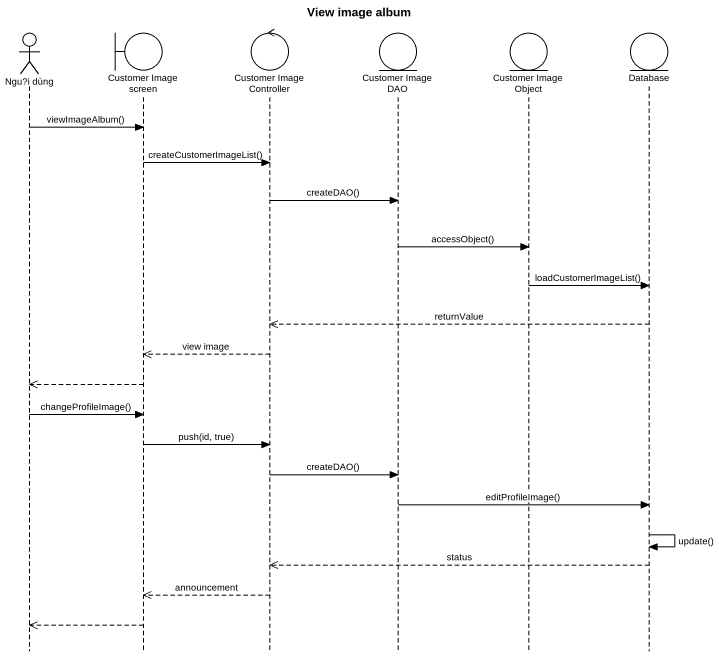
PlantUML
@startuml
title View image album
hide footbox
actor "Ngu?i dùng" as Ngu_i_dùng
boundary "Customer Image screen" as Customer_Image_screen
control "Customer Image Controller" as Customer_Image_Controller
entity "Customer Image DAO" as Customer_Image_DAO
entity "Customer Image Object" as Customer_Image_Object
entity "Database" as Database_

Ngu_i_dùng -> Customer_Image_screen : viewImageAlbum()
Customer_Image_screen -> Customer_Image_Controller : createCustomerImageList()
Customer_Image_Controller -> Customer_Image_DAO : createDAO()
Customer_Image_DAO -> Customer_Image_Object : accessObject()
Customer_Image_Object -> Database_ : loadCustomerImageList()
Database_ -->> Customer_Image_Controller : returnValue
Customer_Image_Controller -->> Customer_Image_screen : view image
Customer_Image_screen -->> Ngu_i_dùng
Ngu_i_dùng -> Customer_Image_screen : changeProfileImage()
Customer_Image_screen -> Customer_Image_Controller : push(id, true)
Customer_Image_Controller -> Customer_Image_DAO : createDAO()
Customer_Image_DAO -> Database_ : editProfileImage()
Database_ -> Database_ : update()
Database_ -->> Customer_Image_Controller : status
Customer_Image_Controller -->> Customer_Image_screen : announcement
Customer_Image_screen -->> Ngu_i_dùng
@enduml
